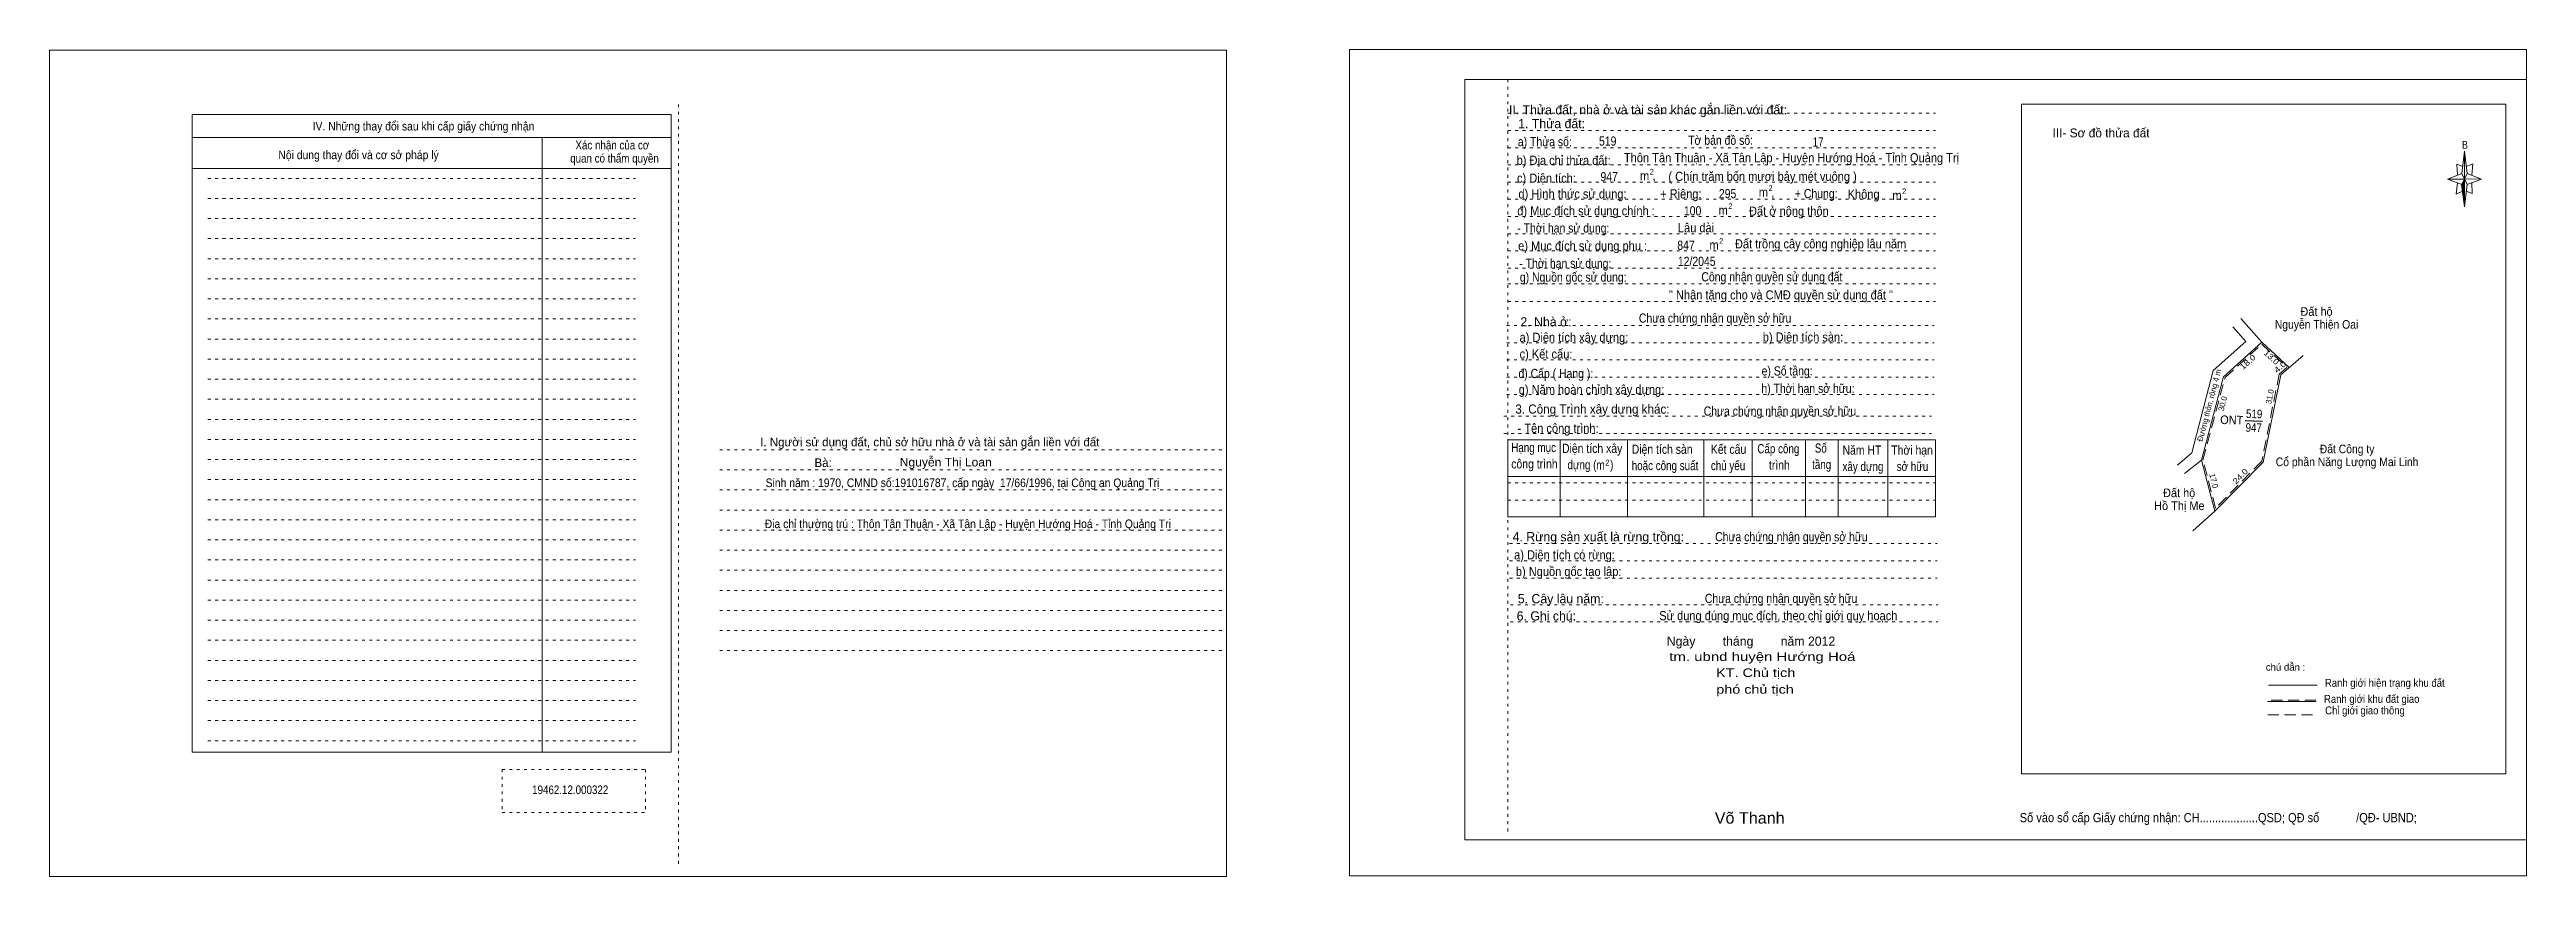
# Model space of a CAD drawing. Header units: centimetres. Extents: x -44.7 to 41.7, y -1.4 to 27.4.
import ezdxf
from ezdxf.enums import TextEntityAlignment as Align

# ---------------------------------------------------------------- set-up
doc = ezdxf.new("R2010")
doc.units = ezdxf.units.CM
doc.header["$LTSCALE"] = 0.13
doc.linetypes.add('DOTTED', pattern=[1.5, 0.3, -1.2])
doc.linetypes.add('MEDIUM_DASHED', pattern=[4.5, 3, -1.5])
for name, color, linetype, lineweight in [('1', 7, 'DOTTED', 13), ('10', 7, 'Continuous', 13), ('2', 7, 'Continuous', 13), ('30', 7, 'Continuous', 13), ('50', 7, 'MEDIUM_DASHED', 13)]:
    doc.layers.add(name, color=color, linetype=linetype, lineweight=lineweight)
for name, color, linetype in [('11', 7, 'Continuous'), ('3', 7, 'Continuous'), ('4', 7, 'Continuous'), ('6', 7, 'Continuous'), ('8', 7, 'Continuous'), ('9', 7, 'Continuous')]:
    doc.layers.add(name, color=color, linetype=linetype)

msp = doc.modelspace()

# ---------------------------------------------------------------- hatches: boundary and pattern name
at = {"layer": '30'}
msp.add_hatch(color=256, dxfattribs=at).paths.add_polyline_path([(39.55, 22.92), (39.55, 21.96), (39.45, 22.74)])

# ---------------------------------------------------------------- linework, layer by layer
at = {"layer": '1', "linetype": 'Continuous'}
for p, q in [((4.69, 26.4), (41.71, 26.4)), ((4.69, 26.4), (4.69, -0.1)), ((41.71, 26.4), (41.71, -0.1)), ((4.69, -0.1), (41.71, -0.1))]:
    msp.add_line(p, q, dxfattribs=at)
at = {"layer": '1'}
for p, q in [((6.19, 26.4), (6.19, 0.12)), ((-22.73, 25.53), (-22.73, -0.97)), ((6.19, 25.22), (21.1, 25.22)), ((6.19, 24.62), (21.1, 24.62)), ((6.19, 24.02), (21.1, 24.02)), ((6.19, 23.42), (21.1, 23.42)), ((-39.14, 22.95), (-24.23, 22.95)), ((6.19, 22.82), (21.1, 22.82)), ((-39.14, 22.25), (-24.23, 22.25)), ((6.19, 22.22), (21.1, 22.22)), ((6.19, 21.62), (21.1, 21.62)), ((-39.14, 21.55), (-24.23, 21.55)), ((-39.14, 20.85), (-24.23, 20.85)), ((6.19, 21.02), (21.1, 21.02)), ((-39.14, 20.15), (-24.23, 20.15)), ((6.19, 20.42), (21.1, 20.42)), ((-39.14, 19.45), (-24.23, 19.45)), ((6.19, 19.82), (21.1, 19.82)), ((6.19, 19.27), (21.1, 19.27)), ((-39.14, 18.75), (-24.23, 18.75)), ((6.19, 18.66), (21.1, 18.66)), ((-39.14, 18.05), (-24.23, 18.05)), ((-39.14, 17.35), (-24.23, 17.35)), ((6.15, 17.82), (21.06, 17.82)), ((-39.14, 16.65), (-24.23, 16.65)), ((6.15, 17.22), (21.06, 17.22)), ((6.15, 16.62), (21.06, 16.62)), ((-39.14, 15.95), (-24.23, 15.95)), ((6.15, 16.02), (21.06, 16.02)), ((-39.14, 15.25), (-24.23, 15.25)), ((6.15, 15.42), (21.06, 15.42)), ((-39.14, 14.55), (-24.23, 14.55)), ((-39.14, 13.85), (-24.23, 13.85)), ((6.05, 14.66), (20.96, 14.66)), ((6.05, 14.06), (20.96, 14.06)), ((-39.14, 13.15), (-24.23, 13.15)), ((-21.29, 13.49), (-3.68, 13.49)), ((-39.14, 12.45), (-24.23, 12.45)), ((-21.29, 12.79), (-3.68, 12.79)), ((6.19, 12.34), (21.1, 12.34)), ((-39.14, 11.75), (-24.23, 11.75)), ((-21.29, 12.09), (-3.68, 12.09)), ((-21.29, 11.39), (-3.68, 11.39)), ((6.19, 11.74), (21.1, 11.74)), ((-39.14, 11.05), (-24.23, 11.05)), ((-21.29, 10.69), (-3.68, 10.69)), ((-39.14, 10.35), (-24.23, 10.35)), ((-39.14, 9.65), (-24.23, 9.65)), ((-21.29, 9.99), (-3.68, 9.99)), ((6.25, 10.22), (21.16, 10.22)), ((6.25, 9.62), (21.16, 9.62)), ((-39.14, 8.95), (-24.23, 8.95)), ((-21.29, 9.29), (-3.68, 9.29)), ((6.25, 9.02), (21.16, 9.02)), ((-39.14, 8.25), (-24.23, 8.25)), ((-21.29, 8.59), (-3.68, 8.59)), ((-21.29, 7.89), (-3.68, 7.89)), ((6.28, 8.09), (21.19, 8.09)), ((-39.14, 7.55), (-24.23, 7.55)), ((-21.29, 7.19), (-3.68, 7.19)), ((6.28, 7.49), (21.19, 7.49)), ((-39.14, 6.85), (-24.23, 6.85)), ((-39.14, 6.15), (-24.23, 6.15)), ((-21.29, 6.49), (-3.68, 6.49)), ((-39.14, 5.45), (-24.23, 5.45)), ((-39.14, 4.75), (-24.23, 4.75)), ((-39.14, 4.05), (-24.23, 4.05)), ((-39.14, 3.35), (-24.23, 3.35)), ((-28.88, 2.35), (-23.88, 2.35)), ((-28.88, 2.35), (-28.88, 0.85)), ((-23.88, 2.35), (-23.88, 0.85)), ((-28.88, 0.85), (-23.88, 0.85))]:
    msp.add_line(p, q, dxfattribs=at)
at = {"layer": '1', "linetype": 'Continuous'}
for points in [[(-44.66, -1.38), (-3.62, -1.38), (-3.62, 27.42), (-44.66, 27.42)], [(0.67, -1.36), (41.71, -1.36), (41.71, 27.44), (0.67, 27.44)]]:
    msp.add_lwpolyline(points, close=True, dxfattribs=at)
at = {"layer": '10'}
for p, q in [((31.47, 17.78), (31.92, 17.27)), ((31.75, 18.07), (32.48, 17.24)), ((30.79, 16.25), (31.92, 17.27)), ((30.04, 13.38), (30.79, 16.25)), ((30.38, 13.13), (31.15, 16.04)), ((6.19, 13.84), (21.1, 13.84)), ((6.19, 13.84), (6.19, 11.15)), ((8.02, 13.84), (8.02, 11.15)), ((10.36, 13.84), (10.36, 11.15)), ((13.02, 13.84), (13.02, 11.15)), ((14.71, 13.84), (14.71, 11.15)), ((16.57, 13.84), (16.57, 11.15)), ((17.71, 13.84), (17.71, 11.15)), ((19.44, 13.84), (19.44, 11.15)), ((21.1, 13.84), (21.1, 11.15)), ((30.04, 13.38), (29.54, 12.96)), ((30.38, 13.13), (29.79, 12.66)), ((30.84, 11.35), (30.38, 13.13)), ((6.19, 12.56), (21.1, 12.56)), ((30.84, 11.35), (30.08, 10.67)), ((6.19, 11.15), (21.1, 11.15))]:
    msp.add_line(p, q, dxfattribs=at)
at = {"layer": '10', "linetype": 'MEDIUM_DASHED'}
for p, q in [((31.2, 16.01), (32.48, 17.17)), ((32.48, 17.17), (33.36, 16.36)), ((30.43, 13.13), (31.2, 16.01)), ((33.09, 16.13), (32.48, 13.09)), ((33.36, 16.36), (33.09, 16.13)), ((30.87, 11.46), (30.43, 13.13)), ((32.48, 13.09), (30.87, 11.46))]:
    msp.add_line(p, q, dxfattribs=at)
at = {"layer": '10', "lineweight": 25}
msp.add_line((31.9, 14.51), (32.51, 14.49), dxfattribs=at)
at = {"layer": '10'}
for points in [[(33.92, 16.78), (33.14, 16.1), (32.53, 13.06), (30.84, 11.35)], [(31.14, 16.03), (32.48, 17.24), (33.44, 16.36)]]:
    msp.add_lwpolyline(points, dxfattribs=at)
at = {"layer": '2'}
for p, q in [((-39.69, 25.18), (-22.98, 25.18)), ((-39.69, 25.18), (-39.69, 2.95)), ((-22.98, 25.18), (-22.98, 2.95)), ((-39.69, 24.38), (-22.98, 24.38)), ((-27.48, 24.38), (-27.48, 2.95)), ((-39.69, 23.3), (-22.98, 23.3)), ((-39.69, 2.95), (-22.98, 2.95))]:
    msp.add_line(p, q, dxfattribs=at)
msp.add_lwpolyline([(24.1, 25.54), (40.99, 25.54), (40.99, 2.2), (24.1, 2.2)], close=True, dxfattribs=at)
at = {"layer": '30'}
for p, q in [((39.46, 23.12), (39.55, 23.9)), ((39.46, 22.74), (38.96, 22.92)), ((39.64, 22.74), (39.55, 21.96)), ((39.82, 22.42), (39.61, 22.5)), ((39.64, 23.12), (40.14, 22.92)), ((39.8, 22.8), (39.82, 22.42))]:
    msp.add_line(p, q, dxfattribs=at)
for points in [[(39.49, 23.36), (39.28, 23.44), (39.31, 23.06)], [(39.61, 23.36), (39.84, 23.46), (39.8, 23.06)], [(39.55, 22.92), (39.46, 23.12), (38.96, 22.92)], [(39.3, 22.8), (39.26, 22.4), (39.48, 22.5)], [(39.55, 22.92), (39.64, 22.74), (40.14, 22.92)]]:
    msp.add_lwpolyline(points, dxfattribs=at)
for points in [[(39.55, 23.9), (39.64, 23.12), (39.55, 22.92)], [(39.55, 22.92), (38.96, 22.92), (39.46, 23.12), (39.64, 22.74), (40.14, 22.92), (39.55, 22.94)], [(39.55, 22.92), (39.55, 21.96), (39.45, 22.74)]]:
    msp.add_lwpolyline(points, close=True, dxfattribs=at)
at = {"layer": '50', "linetype": 'Continuous'}
for p, q in [((34.41, 5.29), (32.71, 5.29)), ((34.38, 4.72), (32.68, 4.72))]:
    msp.add_line(p, q, dxfattribs=at)
at = {"layer": '50'}
for p, q in [((34.37, 4.76), (32.66, 4.76)), ((32.69, 4.25), (34.4, 4.25))]:
    msp.add_line(p, q, dxfattribs=at)

# ---------------------------------------------------------------- texts
at = {"layer": '10'}
for s, width, p in [('IV. Những thay đổi sau khi cấp giấy chứng nhận', 0.9, (-31.62, 24.62)), ('Xác nhận của cơ', 0.85, (-25.035, 23.96)), ('Nội dung thay đổi và cơ sở pháp lý', 0.9, (-33.885, 23.62)), ('Đất hộ', 0.95, (34.39, 18.16)), ('Nguyễn Thiện Oai', 0.9, (34.39, 17.71)), ('Cổ phần Năng Lượng Mai Linh', 0.9, (35.455, 12.92)), ('Đất Công ty', 0.9, (35.455, 13.37)), ('Sinh năm : 1970, CMND số:191016787, cấp ngày  17/66/1996, tại Công an Quảng Trị', 0.9, (-12.825, 12.19)), ('Đất hộ', 0.95, (29.6, 11.84)), ('Hồ Thị Me', 0.95, (29.605, 11.39)), ('Địa chỉ thường trú : Thôn Tân Thuận - Xã Tân Lập - Huyện Hướng Hoá - Tỉnh Quảng Trị', 0.9, (-12.64, 10.76))]:
    msp.add_text(s, height=0.3, dxfattribs=dict(at, width=width)).set_placement(p, align=Align.CENTER)
for s, height, p in [('III- Sơ đồ thửa đất', 0.31, (26.875, 24.38)), ('I. Người sử dụng đất, chủ sở hữu nhà ở và tài sản gắn liền với đất', 0.3, (-13.965, 13.61)), ('Bà:', 0.3, (-17.685, 12.89))]:
    msp.add_text(s, height=height, dxfattribs=at).set_placement(p, align=Align.CENTER)
for s, height, rotation, width, p in [('18.0', 0.1998, 42.027, 1.2, (32.0581, 16.4746)), ('13.0', 0.2, 317.403, 1.15, (32.7523, 16.6364)), ('4.0', 0.2, 41.326, 1.2, (33.184, 16.3018)), ('Đường thôn, rộng 4 m', 0.2, 75.266, 0.95, (30.741, 15.0146)), ('31.0', 0.1998, 78.744, 0.9, (32.8569, 15.3255)), ('519', 0.3, 358.624, 0.85, (32.2114, 14.593)), ('947', 0.3, 358.624, 0.85, (32.1964, 14.1131)), ('24.0', 0.2, 45.287, 1.2, (31.8023, 12.4947))]:
    msp.add_text(s, height=height, rotation=rotation, dxfattribs=dict(at, width=width)).set_placement(p, align=Align.CENTER)
for s, rotation, p in [('30.0', 75.344, (31.214, 15.0747)), ('17.0', 284.044, (30.7115, 12.3843))]:
    msp.add_text(s, height=0.2, rotation=rotation, dxfattribs=at).set_placement(p, align=Align.CENTER)
at = {"layer": '10', "width": 0.95}
msp.add_text('ONT', height=0.3, rotation=358.624, dxfattribs=at).set_placement((31.8328, 14.3707), align=Align.RIGHT)
at = {"layer": '11'}
for s, width, p in [('Nguyễn Thị Loan', 1.05, (-13.41, 12.91)), ('19462.12.000322', 0.85, (-26.505, 1.49))]:
    msp.add_text(s, height=0.3, dxfattribs=dict(at, width=width)).set_placement(p, align=Align.CENTER)
at = {"layer": '2'}
for s, p in [('II. Thửa đất, nhà ở và tài sản khác gắn liền với đất:', (6.23, 25.18)), ('1. Thửa đất:', (6.55, 24.7)), (',', (11.23, 22.89)), (',', (15.37, 22.3)), ('2. Nhà ở:', (6.63, 17.79)), ('4. Rừng sản xuất là rừng trồng:', (6.36, 10.3)), ('6. Ghi chú:', (6.5, 7.54)), ('5. Cây lâu năm:', (6.54, 8.14))]:
    msp.add_text(s, height=0.32, dxfattribs=at).set_placement(p)
for s, height, width, p in [('a) Thửa số:', 0.32, 0.85, (6.54, 24.07)), ('Tờ bản đồ số:', 0.32, 0.85, (12.48, 24.12)), ('c) Diện tích:', 0.32, 0.9, (6.51, 22.8)), ('d) Hình thức sử dụng:', 0.32, 0.9, (6.56, 22.25)), ('m', 0.32, 0.9, (10.8, 22.88)), ('2', 0.2, 0.8, (11.14, 23.08)), ('+ Riêng:', 0.32, 0.9, (11.5, 22.25)), ('( Chín trăm bốn mươi bảy mét vuông )', 0.32, 0.9, (11.79, 22.86)), ('m', 0.32, 0.9, (14.94, 22.31)), ('2', 0.2, 0.8, (15.28, 22.51)), ('+ Chung:', 0.32, 0.85, (16.2, 22.26)), ('Không', 0.32, 0.9, (18.04, 22.24)), ('2', 0.2, 0.8, (19.94, 22.4)), ('đ) Mục đích sử dụng chính : ', 0.32, 0.9, (6.52, 21.66)), ('m', 0.32, 0.9, (13.54, 21.68)), ('2', 0.2, 0.8, (13.88, 21.88)), ('Đất ở nông thôn', 0.32, 0.9, (14.6, 21.65)), ('m', 0.32, 0.9, (19.6, 22.2)), ('- Thời hạn sử dụng: ', 0.32, 0.85, (6.52, 21.06)), ('e) Mục đích sử dụng phụ : ', 0.32, 0.9, (6.55, 20.44)), ('Lâu dài', 0.32, 0.9, (12.12, 21.07)), ('2', 0.2, 0.8, (13.56, 20.67)), ('Đất trồng cây công nghiệp lâu năm', 0.32, 0.9, (14.11, 20.51)), ('- Thời hạn sử dụng: ', 0.32, 0.85, (6.59, 19.83)), ('12/2045', 0.32, 0.85, (12.12, 19.9)), ('m', 0.32, 0.9, (13.22, 20.47)), ('g) Nguồn gốc sử dụng: ', 0.32, 0.85, (6.61, 19.35)), ('a) Diện tích xây dựng:', 0.32, 0.9, (6.6, 17.25)), ('b) Diện tích sàn:', 0.32, 0.9, (15.08, 17.26)), ('c) Kết cấu:', 0.32, 0.9, (6.6, 16.67)), ('e) Số tầng:', 0.32, 0.85, (15.04, 16.08)), ('đ) Cấp ( Hạng ):', 0.32, 0.85, (6.56, 15.99)), ('g) Năm hoàn chỉnh xây dựng:', 0.32, 0.9, (6.57, 15.43)), ('h) Thời hạn sở hữu:', 0.32, 0.85, (15.03, 15.47)), ('3. Công Trình xây dựng khác:', 0.32, 0.95, (6.45, 14.75)), ('- Tên công trình:', 0.32, 0.9, (6.53, 14.08)), ('công trình', 0.32, 0.85, (6.31, 12.84)), ('Hạng mục', 0.32, 0.8, (6.31, 13.41)), ('Diện tích xây', 0.32, 0.85, (8.08, 13.38)), ('  dựng (     )', 0.32, 0.8, (8.08, 12.81)), ('m', 0.32, 0.85, (9.27, 12.8)), ('2', 0.2014, 0.75, (9.59, 12.94)), ('hoặc công suất', 0.32, 0.8, (10.51, 12.78)), ('Diện tích sàn', 0.32, 0.85, (10.51, 13.35)), ('chủ yếu', 0.32, 0.8, (13.27, 12.78)), ('Kết cấu', 0.32, 0.85, (13.27, 13.35)), ('Cấp công', 0.32, 0.8, (14.89, 13.37)), ('    trình', 0.32, 0.85, (14.89, 12.8)), ('tầng', 0.32, 0.8, (16.8, 12.82)), (' Số', 0.32, 0.8, (16.8, 13.39)), ('xây dựng', 0.32, 0.8, (17.86, 12.75)), ('Năm HT', 0.32, 0.85, (17.86, 13.32)), ('Thời hạn', 0.32, 0.85, (19.56, 13.32)), ('  sở hữu', 0.32, 0.8, (19.56, 12.75)), ('a) Diện tích có rừng:', 0.32, 0.9, (6.41, 9.67)), ('b) Nguồn gốc tạo lập:', 0.32, 0.9, (6.47, 9.09)), ('Số vào sổ cấp Giấy chứng nhận: CH...................QSD; QĐ số            /QĐ- UBND;', 0.32, 0.9, (24.04, 0.51))]:
    msp.add_text(s, height=height, dxfattribs=dict(at, width=width)).set_placement(p)
for s, height, width, p in [('quan có thẩm quyền', 0.3, 0.85, (-24.96, 23.5)), ('b) Địa chỉ thửa đất:', 0.32, 0.9, (8.135, 23.42))]:
    msp.add_text(s, height=height, dxfattribs=dict(at, width=width)).set_placement(p, align=Align.CENTER)
at = {"layer": '3', "width": 0.8}
msp.add_text('17', height=0.32, dxfattribs=at).set_placement((16.82, 24.06))
at = {"layer": '30', "width": 0.8}
msp.add_text('B', height=0.2756, dxfattribs=at).set_placement((39.565, 23.98), align=Align.CENTER)
at = {"layer": '4', "width": 0.85}
for s, p in [('947', (9.42, 22.85)), ('295', (13.55, 22.26))]:
    msp.add_text(s, height=0.32, dxfattribs=at).set_placement(p)
at = {"layer": '50'}
for s, height, p in [('Ngày        tháng        năm 2012', 0.32, (14.67, 6.66)), ('chú dẫn :', 0.25, (33.31, 5.79))]:
    msp.add_text(s, height=height, dxfattribs=at).set_placement(p, align=Align.CENTER)
for s, height, width, p in [('tm. ubnd huyện Hướng Hoá', 0.3, 1.3, (15.065, 6.13)), ('phó chủ tịch', 0.3, 1.25, (14.81, 4.99)), ('KT. Chủ tịch', 0.3, 1.25, (14.835, 5.57)), ('Ranh giới hiện trạng khu đất', 0.275, 0.9, (36.77, 5.23)), ('Ranh giới khu đất giao', 0.275, 0.9, (36.315, 4.67)), ('Chỉ giới giao thông', 0.275, 0.9, (36.08, 4.27)), ('Võ Thanh', 0.4, 1.05, (14.625, 0.46))]:
    msp.add_text(s, height=height, dxfattribs=dict(at, width=width)).set_placement(p, align=Align.CENTER)
at = {"layer": '6', "width": 0.85}
msp.add_text('519', height=0.32, dxfattribs=at).set_placement((9.37, 24.09))
at = {"layer": '8', "width": 0.85}
for s, p in [('100', (12.33, 21.66)), ('847', (12.1, 20.46))]:
    msp.add_text(s, height=0.32, dxfattribs=at).set_placement(p)
at = {"layer": '9'}
for s, width, p in [('Thôn Tân Thuận - Xã Tân Lập - Huyện Hướng Hoá - Tỉnh Quảng Trị', 0.9, (10.24, 23.51)), ('" Nhận tặng cho và CMĐ quyền sử dụng đất "', 0.9, (11.81, 18.73)), ('Công nhận quyền sử dụng đất ', 0.85, (12.94, 19.36)), ('Chưa chứng nhận quyền sở hữu', 0.85, (10.76, 17.92)), ('Chưa chứng nhận quyền sở hữu', 0.85, (13.02, 14.68)), ('Chưa chứng nhận quyền sở hữu', 0.85, (13.42, 10.3)), ('Sử dụng đúng mục đích, theo chỉ giới quy hoạch', 0.9, (11.47, 7.55)), ('Chưa chứng nhận quyền sở hữu', 0.85, (13.06, 8.15))]:
    msp.add_text(s, height=0.32, dxfattribs=dict(at, width=width)).set_placement(p)

doc.saveas('drawing.dxf')
